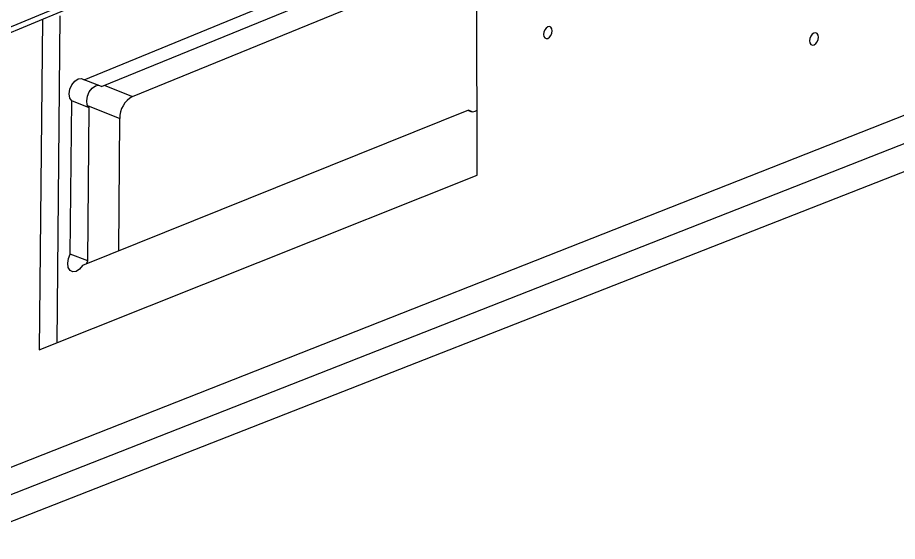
# Model space of a CAD drawing. Extents: x 0 to 155, y 0 to 209.
# Drawn here: x 90.74 to 114.9, y 79.81 to 94.18 of the extents above; entities that cross this region are included whole.
import ezdxf

# ---------------------------------------------------------------- set-up
doc = ezdxf.new("R2010")
doc.units = 0
doc.layers.get('0').update_dxf_attribs({"linetype": 'CONTINUOUS'})

msp = doc.modelspace()

# ---------------------------------------------------------------- linework, layer by layer
at = {"color": 7, "linetype": 'CONTINUOUS'}
for p, q in [((88.198, 80.172), (154.36, 106.145)), ((89.087, 81.266), (151.131, 105.699)), ((89.162, 79.81), (155.317, 105.699)), ((90.054, 80.9), (152.092, 105.254)), ((103.366, 89.859), (103.347, 99.355)), ((92.572, 92.474), (103.12, 96.798)), ((93.05, 92.284), (103.353, 96.5)), ((93.901, 92.015), (101.635, 95.172)), ((91.85, 94.458), (80.184, 89.633)), ((92.044, 94.381), (80.378, 89.558)), ((91.907, 94.231), (91.82, 85.257)), ((91.426, 94.125), (91.334, 85.064)), ((93.05, 92.284), (92.572, 92.474)), ((92.192, 87.691), (92.231, 91.891)), ((92.71, 91.701), (92.231, 91.891)), ((103.129, 91.635), (92.527, 87.377)), ((92.673, 87.503), (92.71, 91.701)), ((103.225, 91.596), (103.129, 91.635)), ((93.52, 87.776), (93.549, 91.412)), ((91.334, 85.064), (103.366, 89.859)), ((92.673, 87.503), (92.192, 87.691)), ((92.633, 87.42), (92.673, 87.503))]:
    msp.add_line(p, q, dxfattribs=at)
at = {"color": 8, "linetype": 'CONTINUOUS'}
for p, q in [((93.137, 92.319), (93.901, 92.015)), ((92.666, 91.763), (93.549, 91.412))]:
    msp.add_line(p, q, dxfattribs=at)
at = {"color": 7, "linetype": 'CONTINUOUS'}
for points in [[(105.425, 93.816), (105.416, 93.872), (105.389, 93.913), (105.349, 93.931), (105.303, 93.924), (105.256, 93.893), (105.217, 93.843), (105.191, 93.781), (105.182, 93.717), (105.191, 93.661), (105.218, 93.62), (105.257, 93.602), (105.304, 93.609), (105.351, 93.64), (105.39, 93.69), (105.416, 93.752), (105.425, 93.816)], [(112.737, 93.642), (112.727, 93.7), (112.699, 93.741), (112.658, 93.759), (112.61, 93.752), (112.562, 93.721), (112.522, 93.67), (112.496, 93.608), (112.487, 93.543), (112.497, 93.485), (112.525, 93.444), (112.566, 93.426), (112.614, 93.432), (112.661, 93.464), (112.702, 93.515), (112.728, 93.577), (112.737, 93.642)], [(92.231, 91.891), (92.181, 91.972), (92.164, 92.085), (92.183, 92.213), (92.235, 92.336), (92.313, 92.436), (92.405, 92.498), (92.496, 92.511), (92.572, 92.474)], [(92.71, 91.701), (92.659, 91.782), (92.642, 91.895), (92.661, 92.023), (92.714, 92.146), (92.791, 92.246), (92.883, 92.307), (92.955, 92.322)], [(92.527, 87.377), (92.448, 87.277), (92.356, 87.216), (92.265, 87.204), (92.188, 87.241), (92.137, 87.324), (92.12, 87.438), (92.139, 87.567), (92.192, 87.691)]]:
    msp.add_lwpolyline(points, dxfattribs=at)
for centre, radius, start, end in [((94.227, 91.42), 0.678, 118.7144, 180.6715), ((103.241, 91.782), 0.185, 232.8602, 311.2065)]:
    msp.add_arc(centre, radius, start, end, dxfattribs=at)

doc.saveas('drawing.dxf')
